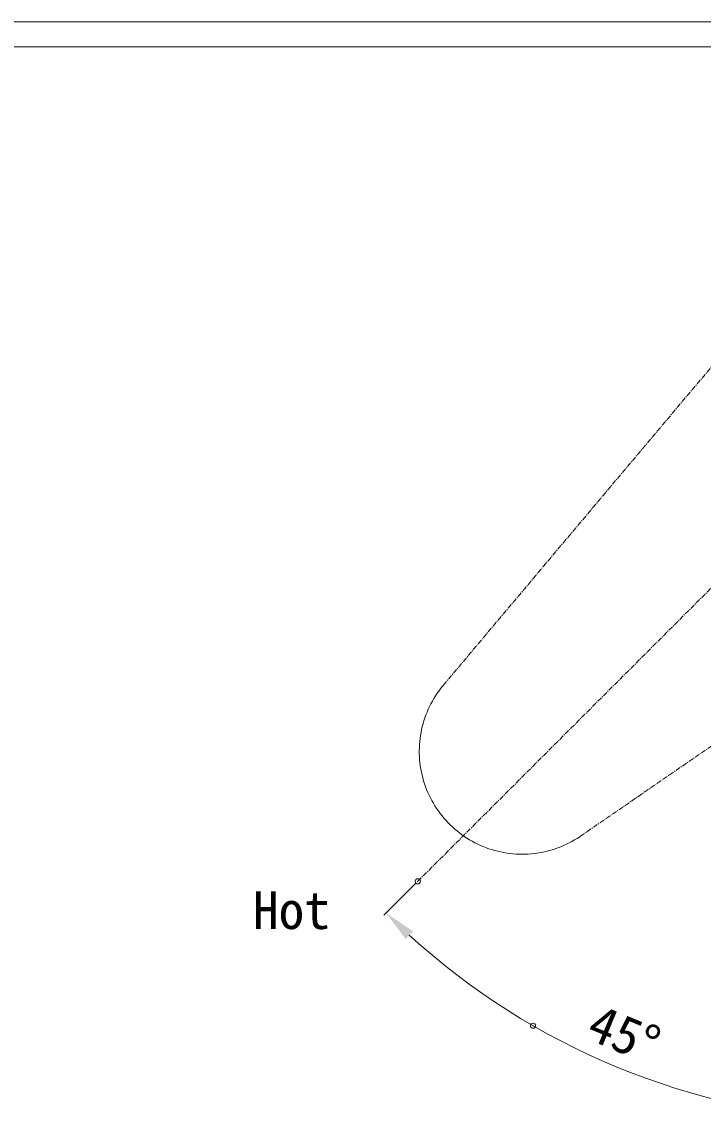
# Model space of a CAD drawing. Units: millimetres, scale not verified. Extents: x -365 to 365, y -252 to 253.
# Drawn here: x 0 to 105.9, y 81.8 to 252.5 of the extents above; entities that cross this region are included whole.
import ezdxf
from ezdxf.enums import TextEntityAlignment as Align

# ---------------------------------------------------------------- set-up
doc = ezdxf.new("R2010")
doc.units = ezdxf.units.MM
doc.header["$LTSCALE"] = 2
doc.header["$PDMODE"] = 32
doc.header["$PDSIZE"] = 0.8
doc.linetypes.add('USER1', pattern=[0.6, 0.375, -0.075, 0.075, -0.075])
doc.layers.add('0-0_0', color=7, linetype='Continuous', lineweight=18)
doc.layers.add('0-1_DEFAULT_1', color=2, linetype='USER1', lineweight=18)
doc.styles.add('ＭＳ ゴシック', font='')
doc.styles.get('ＭＳ ゴシック').set_extended_font_data('MS Gothic')

msp = doc.modelspace()

# ---------------------------------------------------------------- linework, layer by layer
at = {"layer": '0-0_0'}
for p, q in [((-364.865, 252.547), (364.937, 252.547)), ((-361.007, 248.688), (361.079, 248.688))]:
    msp.add_line(p, q, dxfattribs=at)
at = {"layer": '0-0_0', "color": 1, "linetype": 'USER1'}
msp.add_line((61.548, 118.934), (150.694, 208.08), dxfattribs=at)
at = {"layer": '0-0_0', "color": 4}
msp.add_line((61.194, 118.58), (56.264, 113.65), dxfattribs=at)
msp.add_arc((134.607, 191.994), 110.294, 227.59764, 267.40236, dxfattribs=at)
at = {"layer": '0-0_0'}
for p in [(61.548, 118.934), (79.46, 96.476)]:
    msp.add_point(p, dxfattribs=at)
at = {"layer": '0-0_0', "color": 4}
msp.add_solid([(59.657, 109.947), (60.808, 111.152), (56.618, 114.004)], dxfattribs=at)
at = {"layer": '0-1_DEFAULT_1'}
for p, q in [((86.856, 125.966), (149.498, 169.112)), ((86.71, 125.867), (86.856, 125.966))]:
    msp.add_line(p, q, dxfattribs=at)
for points in [[(65.427, 149.311), (65.54, 149.447), (114.526, 207.636)], [(63.181, 145.688), (63.383, 146.119), (63.597, 146.544), (63.823, 146.963), (64.062, 147.374), (64.312, 147.778), (64.574, 148.174), (64.847, 148.562), (65.132, 148.941), (65.427, 149.311)], [(65.934, 128.389), (65.621, 128.744), (65.319, 129.108), (65.027, 129.482), (64.747, 129.865), (64.477, 130.257), (64.219, 130.656), (63.972, 131.063), (63.738, 131.477), (63.516, 131.898), (63.306, 132.326), (63.11, 132.759), (62.926, 133.198), (62.756, 133.643), (62.599, 134.092), (62.455, 134.545), (62.326, 135.002), (62.21, 135.463), (62.107, 135.927), (62.019, 136.394), (61.944, 136.863), (61.883, 137.334), (61.836, 137.807), (61.804, 138.281), (61.785, 138.755), (61.781, 139.23), (61.79, 139.705), (61.814, 140.179), (61.852, 140.653), (61.904, 141.125), (61.97, 141.596), (62.05, 142.064), (62.143, 142.53), (62.251, 142.993), (62.372, 143.453), (62.507, 143.909), (62.655, 144.361), (62.817, 144.808), (62.993, 145.251), (63.181, 145.688)], [(65.934, 128.389), (66.257, 128.043), (66.591, 127.707), (66.935, 127.381), (67.289, 127.065), (67.652, 126.759), (68.025, 126.463), (68.406, 126.179), (68.796, 125.905), (69.194, 125.644), (69.599, 125.394), (70.012, 125.156), (70.431, 124.931), (70.857, 124.719), (71.289, 124.519), (71.726, 124.333), (72.169, 124.16), (72.616, 124), (73.068, 123.853), (73.524, 123.72), (73.984, 123.6), (74.447, 123.494), (74.913, 123.402), (75.382, 123.324), (75.852, 123.26), (76.324, 123.209), (76.798, 123.173), (77.272, 123.151), (77.747, 123.143), (78.222, 123.149), (78.697, 123.17), (79.171, 123.204), (79.644, 123.252), (80.115, 123.314), (80.584, 123.391), (81.051, 123.481), (81.515, 123.585), (81.976, 123.703), (82.433, 123.835), (82.887, 123.981)], [(82.887, 123.981), (83.335, 124.14), (83.779, 124.312), (84.218, 124.497), (84.65, 124.695), (85.077, 124.905), (85.496, 125.127), (85.908, 125.362), (86.313, 125.609), (86.71, 125.867)]]:
    msp.add_lwpolyline(points, dxfattribs=at)

# ---------------------------------------------------------------- texts
at = {"layer": '0-0_0', "style": 'ＭＳ ゴシック'}
msp.add_text('Hot', height=5.865, dxfattribs=at).set_placement((35.927, 109.757), align=Align.BOTTOM_LEFT)
msp.add_text('45°', height=5.865, rotation=337.5, dxfattribs=at).set_placement((86.784, 92.963), align=Align.BOTTOM_LEFT)

doc.saveas('drawing.dxf')
